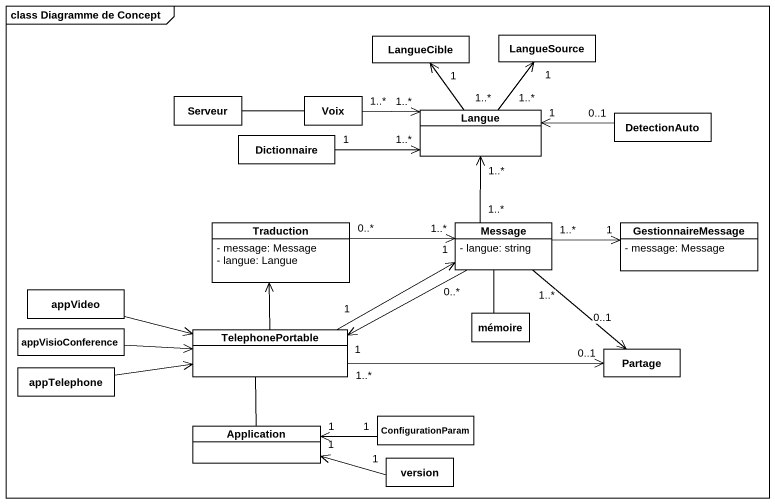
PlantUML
@startuml
mainframe class Diagramme de Concept
hide circle
hide empty members
skinparam classAttributeIconSize 0
class LangueCible
class LangueSource
class Serveur
class Voix
class Dictionnaire
class Langue
class DetectionAuto
class Traduction {
  - message: Message
  - langue: Langue
}
class Message {
  - langue: string
}
class GestionnaireMessage {
  - message: Message
}
class appVideo
class mémoire
class appVisioConference
class appTelephone
class TelephonePortable
class Partage
class Application
class ConfigurationParam
class version
LangueCible "1" <-- "1..*" Langue
LangueSource "1" <-- "1..*" Langue
Serveur -right- Voix
Voix "1..*" -right-> "1..*" Langue
Dictionnaire "1" -right-> "1..*" Langue
DetectionAuto "0..1" -left-> "1" Langue
Traduction "0..*" -right-> "1..*" Message
Message "1..*" -up-> "1..*" Langue
Message -- mémoire
Message "0..*" -left-> "1" TelephonePortable
Message "1..*" --> "0..1" Partage
GestionnaireMessage "1" <-left- "1..*" Message
appVideo -right-> TelephonePortable
appVisioConference -right-> TelephonePortable
appTelephone -right-> TelephonePortable
TelephonePortable -up-> Traduction
TelephonePortable "1" -right-> "1" Message
TelephonePortable "1..*" -right-> "0..1" Partage
TelephonePortable -- Application
ConfigurationParam "1" -left-> "1" Application
version "1" -left-> "1" Application
@enduml
